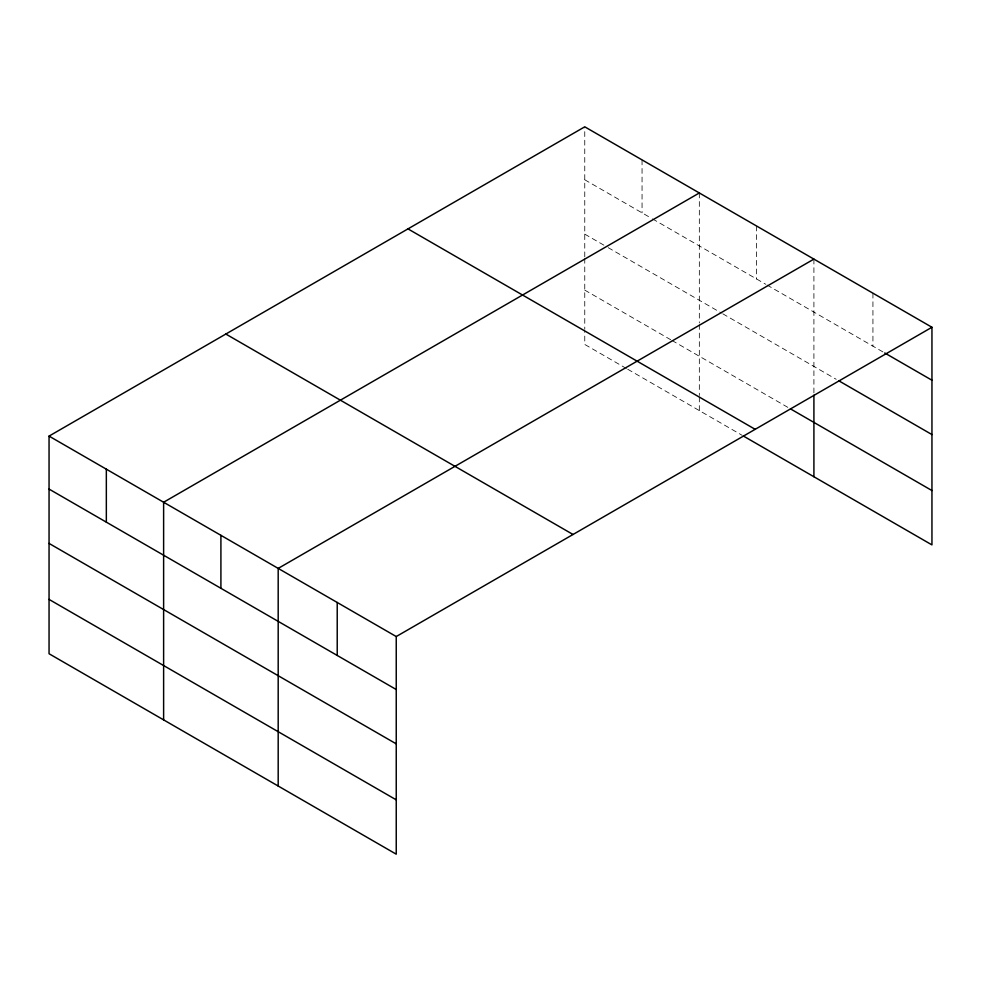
<?xml version="1.0" encoding="UTF-8"?>
<svg xmlns="http://www.w3.org/2000/svg" width="981" height="981" viewBox="0 0 981 981"><rect width="100%" height="100%" fill="white"/><g stroke="black" fill="none" stroke-linecap="round" stroke-linejoin="round"><path stroke-width="0.74" stroke-dasharray="4.91 3.68" d="M584.762 256.814L584.762 126.819M584.762 179.781L651.163 218.113M652.463 218.873L765.732 284.269M767.032 285.017L884.727 352.964M584.762 234.128L606.896 246.905M608.195 247.653L721.464 313.049M722.764 313.797L836.204 379.291M584.762 290.106L670.697 339.72M671.997 340.468L787.866 407.373M626.43 368.5L584.762 344.454L584.762 330.867M627.73 369.248L742.298 435.405M872.931 293.184L872.931 346.158M813.911 259.107L813.911 393.651M756.621 226.035L756.621 279.009M699.33 192.963L699.33 322.97M699.33 324.478L699.33 395.502M699.33 397.011L699.33 410.598M642.052 159.891L642.052 212.852M584.762 258.334L584.762 329.358"/><path stroke-width="1.47" d="M743.598 436.153L931.95 544.896L931.95 327.262L584.762 126.819L49.05 436.104L49.05 653.738L396.238 854.181L396.238 636.546L49.05 436.104M699.33 192.963L163.619 502.247L163.619 719.882M813.911 259.107L278.187 568.404L278.187 786.039M396.238 636.546L931.95 327.262M884.727 352.964L931.95 380.223M838.829 380.8L931.95 434.571M790.478 408.869L931.95 490.549M407.973 228.88L755.162 429.322M225.838 334.043L573.027 534.486M49.05 489.078L396.238 689.52M49.05 543.413L396.238 743.856M49.05 599.403L396.238 799.846M813.911 395.171L813.911 476.741M337.219 602.481L337.219 655.443M220.909 535.332L220.909 588.293M106.34 469.176L106.34 522.15"/></g></svg>
